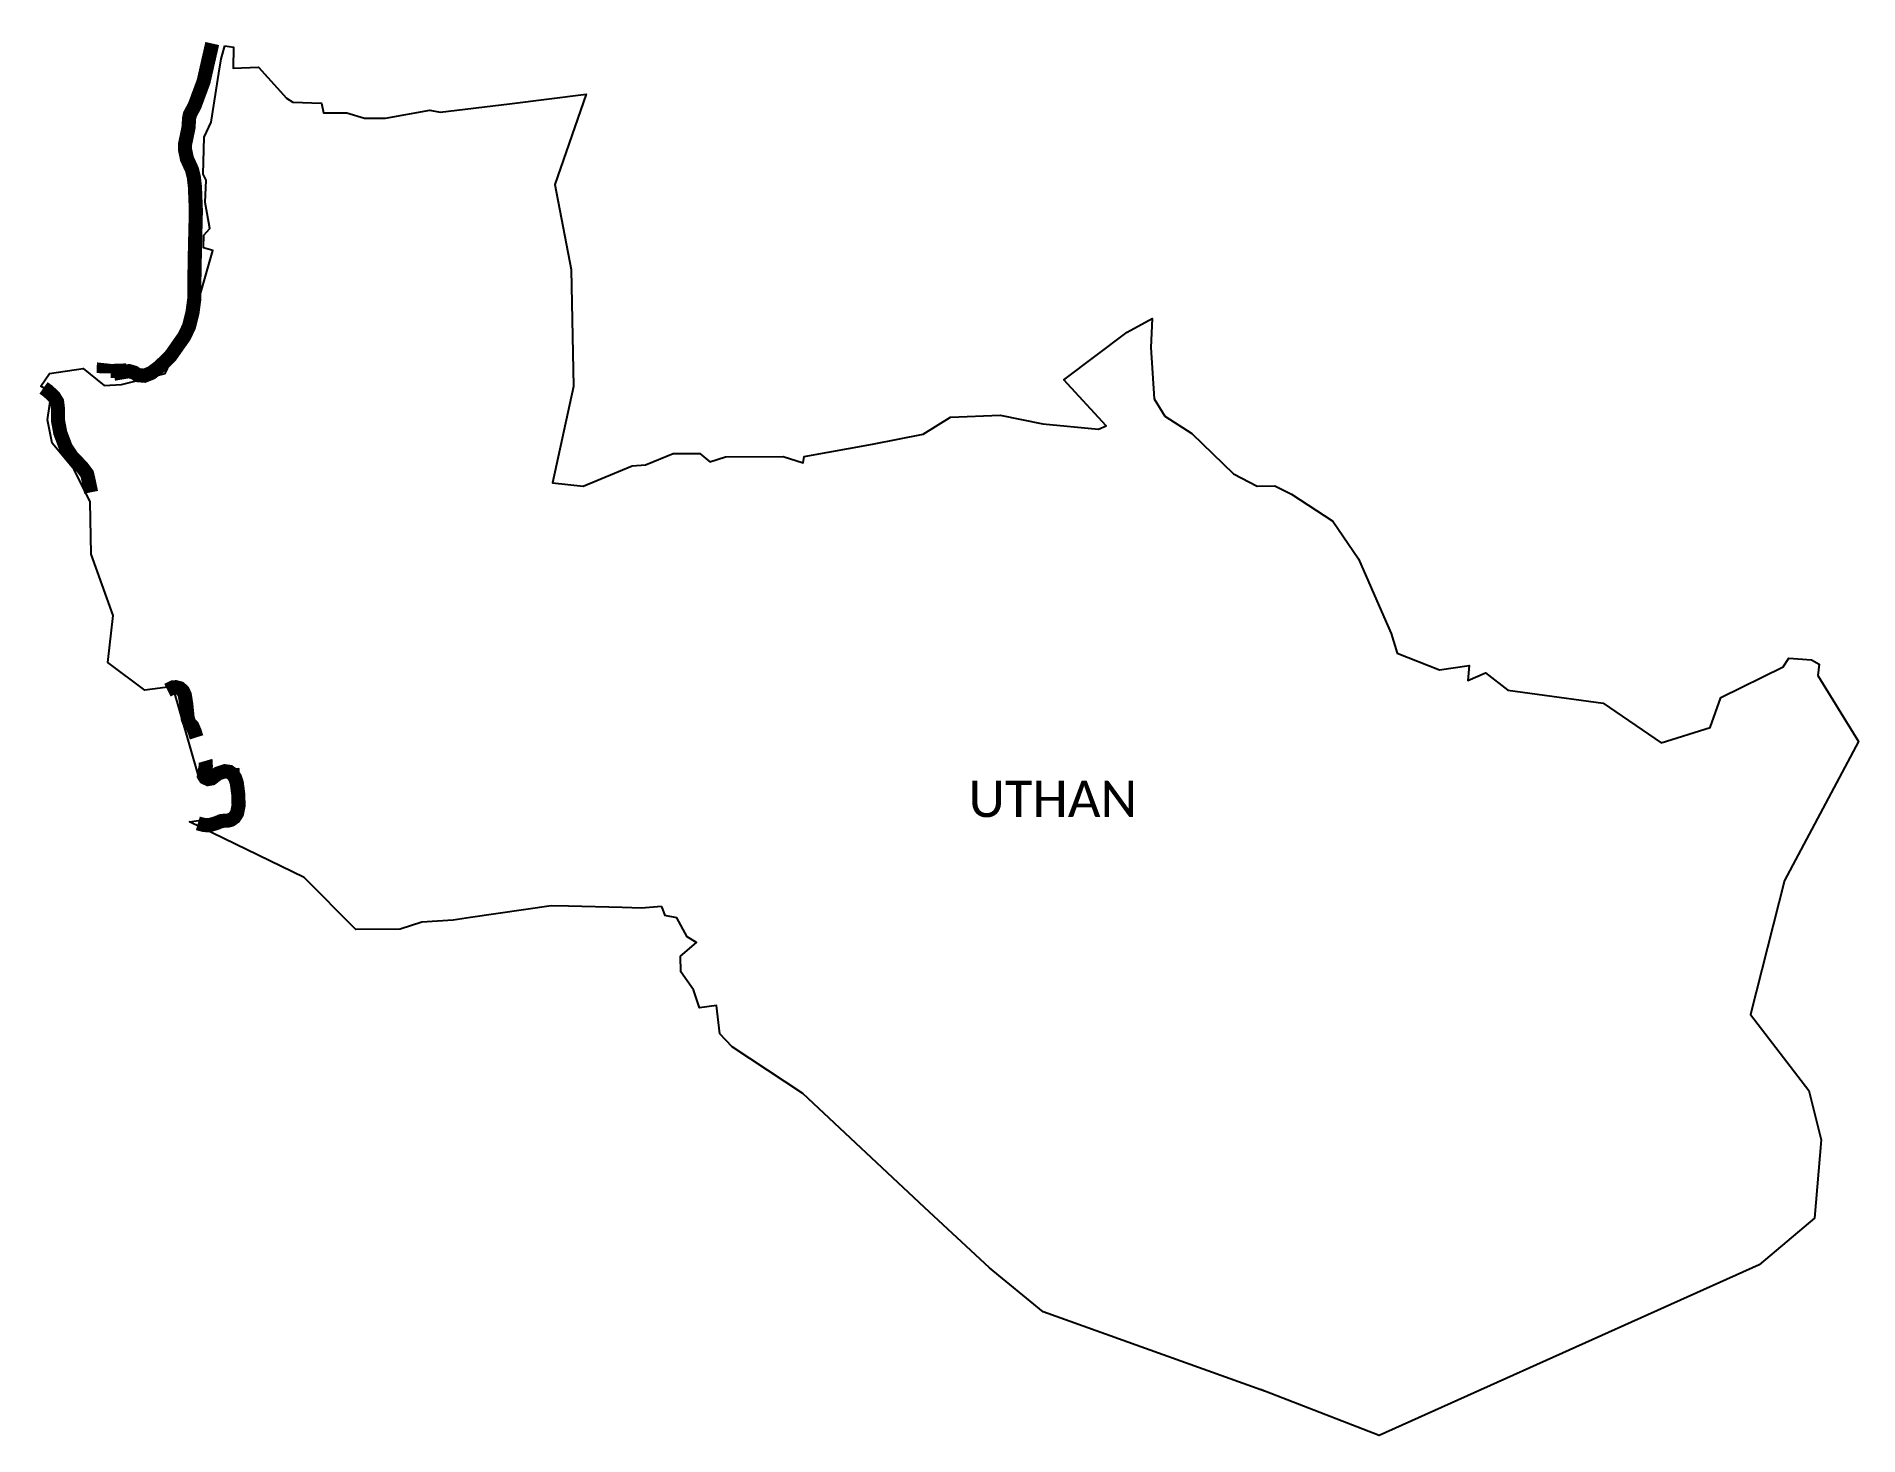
# Model space of a CAD drawing. Header units: metres. Extents: x 266543 to 272991, y 2129469 to 2134421.
import ezdxf

# ---------------------------------------------------------------- set-up
doc = ezdxf.new("R2010")
doc.units = ezdxf.units.M
for name, color, linetype in [('NATURALLY PROTECTED', 3, 'Continuous'), ('village', 3, 'Continuous'), ('VILLAGE NAME', 250, 'Continuous')]:
    doc.layers.add(name, color=color, linetype=linetype)

msp = doc.modelspace()

# ---------------------------------------------------------------- linework, layer by layer
at = {"color": 3}
for points in [[(268754.3, 2131341.5), (268683.9, 2131335.8), (268615.2, 2131337.6), (268425.4, 2131342.4), (268363.7, 2131344), (268078.6, 2131302.4), (268017.1, 2131293.4), (267906.3, 2131285.6), (267829.8, 2131261.4), (267673.1, 2131260.2), (267490.7, 2131444.6), (267084.3, 2131641.7), (267235.3, 2131664), (267257, 2131736.5), (267258.9, 2131828.2), (267161.9, 2131826.7), (267116.5, 2131803.7), (267025.5, 2132120), (266926.1, 2132107.2), (266795.9, 2132204.5), (266814.8, 2132371.8), (266736, 2132588.6), (266732.6, 2132774.1), (266676.1, 2132887.6), (266598.5, 2132981.6), (266581.4, 2133063.5), (266595.6, 2133161), (266558.2, 2133182.8), (266588.5, 2133227.4), (266707.5, 2133245.4), (266782.3, 2133185.3), (266843.5, 2133189.1), (266998, 2133228.3), (267112.2, 2133473), (267166.4, 2133663.3), (267133.6, 2133672.2), (267135, 2133717.5), (267156, 2133740.4), (267146.7, 2133794.2), (267140.1, 2133832.4), (267143.5, 2133912.5), (267132.5, 2133933.4), (267136.5, 2134063.8), (267160.5, 2134117.3), (267188.5, 2134290.2), (267196.9, 2134341.8), (267209.5, 2134387.6)], [(267209.5, 2134387.6), (267240.2, 2134382.8), (267238.7, 2134308.6), (267329.1, 2134311.4), (267427.9, 2134202.5), (267450.3, 2134187.9), (267550.9, 2134184.2), (267558.5, 2134150.4), (267641.3, 2134150.3), (267703.7, 2134131), (267778, 2134130.9), (267935, 2134160.3), (267971.3, 2134152.7), (268216.9, 2134182.7), (268488.3, 2134215.9), (268377.8, 2133896.4), (268434.8, 2133596.2), (268442.7, 2133181.8), (268368.6, 2132841.4), (268477.8, 2132828.6), (268651.2, 2132900.5), (268698.6, 2132904.1), (268795.8, 2132945.1), (268889.8, 2132945.2), (268925.6, 2132915.4), (268981.7, 2132932.9), (269184.8, 2132934.2), (269255.6, 2132911.6), (269259.3, 2132933.8), (269501.7, 2132977.5), (269681.3, 2133012.7), (269778, 2133073), (269953, 2133080.3), (270104.6, 2133049.4), (270300.8, 2133030.5), (270328.8, 2133042.6), (270178.3, 2133205.3), (270402.5, 2133374.5), (270490.6, 2133422.5), (270486.6, 2133320.2), (270497.8, 2133137.6), (270535.4, 2133076.7), (270631.1, 2133015.8), (270778.4, 2132872.5), (270862.4, 2132828.7), (270925.1, 2132830.3), (270984.1, 2132801.1), (271130.9, 2132704.7), (271221, 2132571.4), (271310.7, 2132367.2), (271336.8, 2132307.7), (271358.2, 2132238.7), (271508.3, 2132178.7), (271613.4, 2132194.8), (271608.2, 2132141.7), (271670.3, 2132168.6), (271749.2, 2132106.9), (272087, 2132061.6), (272292.8, 2131920.6), (272465.4, 2131974.9), (272503, 2132081.8), (272724.4, 2132189.9), (272744.5, 2132220.5), (272824.6, 2132214.3), (272851.1, 2132198.6), (272846.5, 2132158.6), (272991, 2131925.6), (272728.4, 2131434), (272608.7, 2130959.3), (272815.2, 2130690.9), (272859, 2130515.5), (272834.9, 2130238.4), (272639, 2130073.7), (271294.9, 2129469.3), (270874.5, 2129632.7)], [(270892.3, 2129625.8), (270105.5, 2129907.5), (269915.2, 2130063.3), (269685, 2130276.3), (269254.8, 2130679.7), (269005, 2130845), (268961.3, 2130890.5), (268949.8, 2130991.7), (268889, 2130983.2), (268867.4, 2131046.4), (268823.3, 2131110), (268821.4, 2131165.8), (268879.1, 2131214.7), (268845.3, 2131234.8), (268808.6, 2131300.9), (268766.8, 2131309.5)]]:
    msp.add_lwpolyline(points, dxfattribs=at)
at = {"layer": 'NATURALLY PROTECTED', "color": 116, "true_color": 0x136734, "const_width": 50, "flags": 128}
for points in [[(267164.8, 2134395.6), (267134.1, 2134260.9), (267102.4, 2134175.2), (267085.8, 2134144.5), (267082.9, 2134130.2), (267080.7, 2134097), (267068.2, 2134037.4), (267068.2, 2134021.7), (267075.2, 2133988.2), (267093.1, 2133949), (267099.5, 2133923.9), (267103.6, 2133887.8), (267106.9, 2133803.2), (267103.6, 2133670), (267101.4, 2133546.3), (267101.1, 2133489.9), (267095, 2133444.3), (267082.9, 2133395.1), (267066.2, 2133359.7), (267017, 2133289.6), (266977.4, 2133251), (266949.3, 2133229.9), (266924.7, 2133220), (266901.7, 2133221.9), (266888.5, 2133231.1), (266870.3, 2133236.2), (266840.6, 2133231.1), (266839.3, 2133237.8), (266806.8, 2133236.6), (266780.9, 2133239.4), (266780.6, 2133228.6)], [(266567.7, 2133176.9), (266583, 2133166), (266604.6, 2133145.8), (266615.8, 2133127.4), (266618.9, 2133102.3), (266618.9, 2133062), (266627, 2133018.1), (266646.5, 2132966.3), (266669.5, 2132932.1), (266703.7, 2132896.8), (266722.1, 2132872.3), (266729.8, 2132838.1), (266736, 2132807.5)], [(267006.2, 2132107.1), (267025.6, 2132117), (267035.6, 2132117.7), (267050.4, 2132113.8), (267061.6, 2132103.5), (267067.7, 2132089.7), (267072.9, 2132057.6), (267078, 2132006.7), (267083.8, 2131991.3), (267094.4, 2131979.7), (267102.1, 2131962.3), (267109.2, 2131940.2)], [(267141, 2131857.1), (267141.7, 2131854.7), (267142, 2131837.7), (267137.8, 2131820), (267135.5, 2131804.2), (267139.4, 2131797.8), (267150, 2131792.7), (267162.9, 2131794.9), (267185.4, 2131812.3), (267209.5, 2131820.3), (267225.6, 2131818), (267235.9, 2131810.6), (267245.8, 2131796.8), (267251.7, 2131778.8), (267256.8, 2131739.9), (267258.1, 2131699.4), (267252.6, 2131671.6), (267243.3, 2131657.1), (267231.1, 2131648.5), (267218.5, 2131645.2), (267208.2, 2131645.2), (267196, 2131643.7), (267179.9, 2131636.9), (267163.8, 2131632.1), (267152.9, 2131629.2), (267136.8, 2131629.8), (267123, 2131633.3), (267114, 2131635.9)]]:
    msp.add_lwpolyline(points, dxfattribs=at)
at = {"layer": 'village'}
msp.add_lwpolyline([(268754.3, 2131341.5), (268766.8, 2131309.5)], dxfattribs=at)

# ---------------------------------------------------------------- texts
at = {"layer": 'VILLAGE NAME', "insert": (269841.1, 2131786.7), "char_height": 128.647, "attachment_point": 1}
msp.add_mtext_dynamic_manual_height_columns('{\\fCalibri|b0|i0|c0|p34;UTHAN }', width=1449.11, gutter_width=643.2, heights=[0], dxfattribs=at)

doc.saveas('drawing.dxf')
